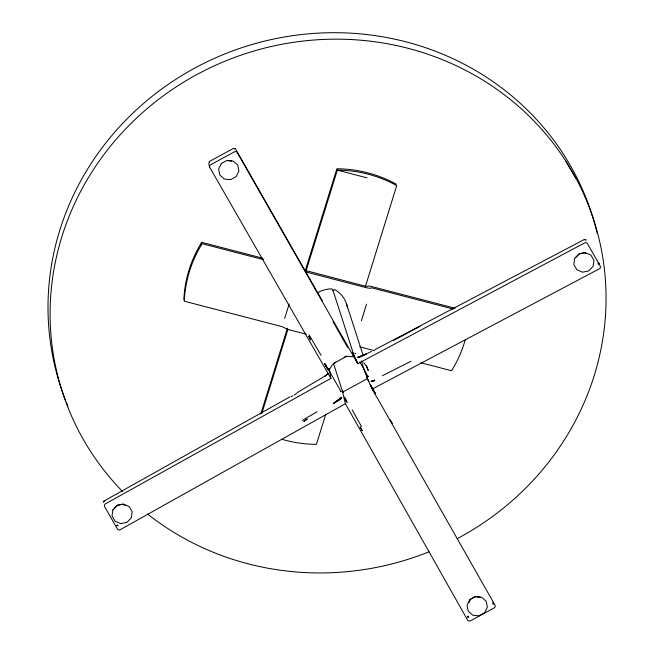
<?xml version="1.0" encoding="UTF-8"?>
<svg xmlns="http://www.w3.org/2000/svg" width="654" height="654" viewBox="0 0 654 654"><rect width="100%" height="100%" fill="white"/><g stroke="black" fill="none" stroke-linecap="round" stroke-linejoin="round"><path stroke-width="0.98" d="M327.229 368.325C319.978 355.212 329.51 372.494 328.537 370.295L324.597 363.665L328.872 370.041L327.433 367.85M200.803 245.201L201.694 242.323L262.965 258.265M284.654 318.498L289.158 303.987M260.807 413.925L287.376 328.308M305.189 270.911L336.892 168.757A124.595 118.497 -17.9 0 1 396.283 184.207M261.853 413.353L287.817 329.681M305.933 271.312L337.333 170.13A124.595 118.497 -17.9 0 1 396.725 185.581L365.324 286.763M325.774 414.211L316.413 444.368A124.595 118.497 -17.9 0 1 281.956 439.292M361.409 320.656L366.518 304.184M341.339 397.215L333.581 403.42L341.061 397.828L341.151 398.45L339.737 399.676L333.581 403.42L341.151 398.45L341.838 397.64L341.192 397.526M468.992 602.596L470.725 599.089L475.131 596.685L480.085 597.192M327.883 373.589L324.834 376.303L328.071 373.475L327.736 373.884M329.126 370.025L332.118 365.136L335.731 362.079M208.961 162.217L209.411 161.489L233.519 148.368M209.411 161.489L209.632 162.347M327.842 368.513L327.679 369.036M289.959 396.823L104.002 501.029L103.316 501.88L103.618 502.297M114.172 508.755L117.63 505.19L122.551 504.193L125.257 505.37M575.961 257.316L579.411 253.744L584.341 252.755L586.139 253.539M366.428 354.051L357.337 357.501L365.561 354.452M368.096 376.622L368.406 376.132L368.169 376.802L359.782 362.022M371.693 387.732L370.27 384.429L375.371 393.618L370.368 385.312L371.832 387.299M372.208 389.081L599.98 268.483L600.56 266.668L587.129 243.1L585.24 242.593L357.754 363.706L236.895 151.99L235.015 151.507L210.065 165.094L209.493 166.909L330.908 378.364L329.248 368.521M324.801 376.115L297.006 392.752M355.784 359.218L357.754 363.706L353.577 354.149L332.968 290.351L334.856 289.599A28.147 26.773 -17.9 0 1 347.478 307.854M302.418 420.342L317.067 411.783M291.169 396.7L292.951 395.695M294.357 394.893L296.581 393.643M360.092 356.741L371.48 351.411M330.908 378.364L104.853 504.169L104.288 506.008L117.712 529.577L119.592 530.051L345.386 403.714L342.263 390.691M122.609 491.546A279.25 265.581 -17.9 0 1 161.816 96.931A279.25 265.581 -17.9 0 1 566.053 161.473L575.831 178.101A279.25 265.581 -17.9 0 1 457.162 538.692M333.597 363.436L346.751 356.283M342.974 391.934L343.53 392.367L342.974 391.934L367.515 378.568L367.54 379.287L367.515 378.568M584.251 239.528L374.865 349.702M420.023 326.354L393.446 340.538M360.428 356.782L358.188 357.525L366.289 353.863M382.492 375.641L410.949 361.27M340.963 391.427L340.432 391.582L341.02 391.607L329.232 370.826M344.078 357.534C345.917 354.149 357.926 359.504 352.531 354.182L354.493 356.782L353.953 356.414M584.365 239.544L586.172 240.1L585.649 239.83M227.69 160.614L231.655 161.015M337.333 170.13L367.033 177.855M455.159 308.271L371.161 286.411L368.202 285.978L366.485 286.485L304.535 270.233M263.407 259.638L202.143 243.697A124.595 118.497 -17.9 0 0 184.297 301.2L282.127 326.657L287.711 329.387L306.219 334.21M453.623 309.129L371.603 287.793L370.115 288.332L366.927 287.858L305.557 271.884M359.692 346.833L374.513 350.691M420.955 362.774L451.587 370.744A124.595 118.497 -17.9 0 0 465.149 340.064M345.165 398.556L344.691 398.36L346.35 401.507L344.568 397.068M339.54 399.815L339.107 399.463M235.064 148.687L233.789 148.303L234.304 148.916M363.73 362.651L366.444 366.289L368.227 370.532L366.404 365.521M345.369 403.69L467.937 620.662L469.825 621.169L494.776 607.582L495.34 605.735L377.808 398.866C370.548 387.062 365.087 374.276 361.507 360.894M372.159 388.582L375.273 393.618M566.053 161.473L575.831 178.101M309.015 334.774L321.057 355.286M104.043 501.07L104.362 501.618M235.465 148.81L322.414 301.012M332.968 290.351L331.774 288.847A28.147 26.773 -17.9 0 0 318.057 292.444M333.025 321.654L347.691 347.601M352.244 409.894L361.449 426.555M366.812 377.325L368.758 381.65M346.342 303.382L363.264 355.817M333.532 363.632L342.279 390.716M208.773 163.337L209.493 166.909M429.098 551.747A279.25 265.581 -17.9 0 1 147.518 513.995M594.936 224.575A279.25 265.581 -17.9 0 1 597.176 233.347M68.049 406.355A279.25 265.581 -17.9 0 1 66.512 402.635M65.76 400.763A279.25 265.581 -17.9 0 1 241.359 47.856A279.25 265.581 -17.9 0 1 594.682 223.635M183.856 299.826A124.595 118.497 -17.9 0 1 201.694 242.323M112.872 509.85L112.022 515.892L115.022 521.156L120.72 523.625L126.941 522.366L131.315 517.862L132.165 511.82L129.165 506.556L123.467 504.087L117.246 505.346L112.872 509.85M574.653 258.412L573.803 264.453L576.803 269.71L582.501 272.187L588.723 270.928L593.096 266.415L593.946 260.382L590.946 255.117L585.248 252.648L579.027 253.899L574.653 258.412M373.99 380.8L371.104 381.666L371.39 381.086L372.044 381.593L373.99 380.8M493.484 603.037L493.206 604.304L492.732 602.636L493.468 602.367L493.484 603.037M221.371 163.467L218.624 169.01L219.752 174.953L224.322 179.016L230.592 179.662L236.159 176.629L238.906 171.078L237.778 165.143L233.208 161.072L226.938 160.434L221.371 163.467M469.801 599.644L467.062 605.187L468.19 611.13L472.76 615.193L479.022 615.839L484.598 612.806L487.344 607.255L486.216 601.32L481.638 597.249L475.376 596.611L469.801 599.644M598.794 263.619L598.402 264.191L597.993 263.374L598.819 262.949L599.293 263.897L598.794 263.619M468.648 616.935L468.002 617.597L467.381 616.575L468.06 616.076L468.648 616.935M308.835 336.336L310.454 339.745L308.835 336.336M116.788 525.407L116.445 525.702L118.08 525.718L117.638 524.925L116.788 525.407M307.184 419.1L303.906 421.29L307.184 419.1M374.758 380.137L371.66 381.184L374.758 380.137M355.089 353.373L355.531 353.618L355.089 353.373M390.225 420.04L392.073 423.351L390.225 420.04M352.58 352.694L352.956 353.086L352.58 352.694M353.413 355.032L354.19 356.332L353.413 355.032M362.226 430.634L360.191 427.07L362.226 430.634M347.061 402.251L345.32 398.948L347.061 402.251"/></g></svg>
